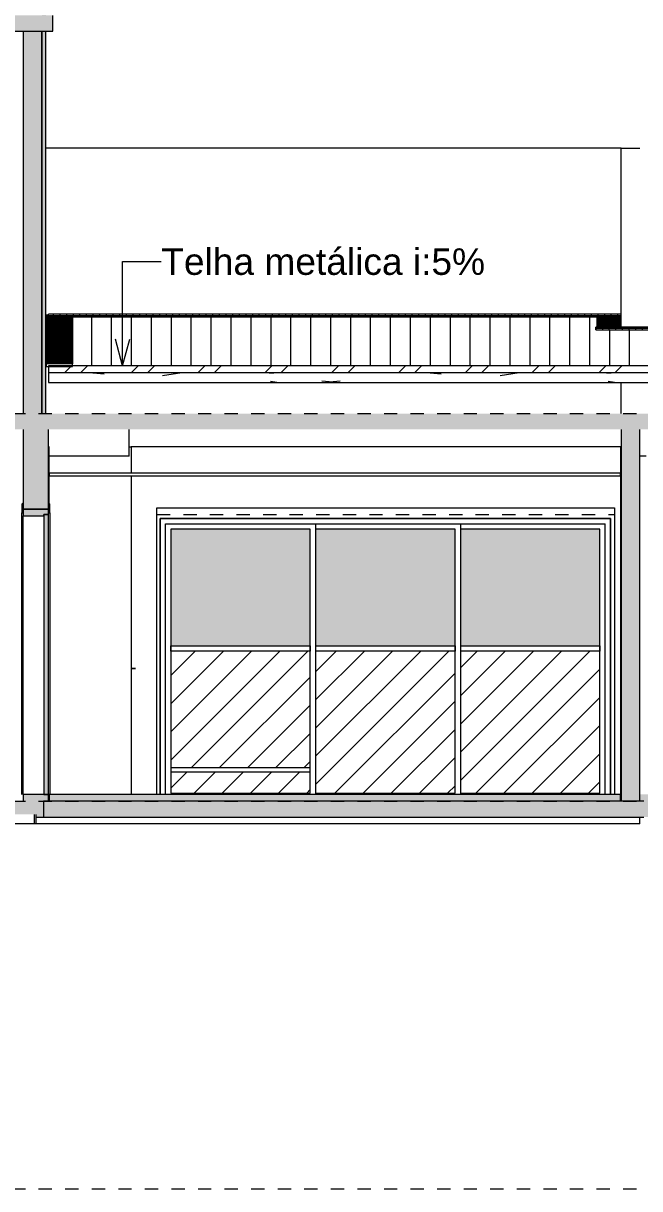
# Model space of a CAD drawing. Header units: metres. Extents: x -96 to 123, y 1 to 648.
# Drawn here: x 81.05 to 85.69, y 634.34 to 643.12 of the extents above; entities that cross this region are included whole.
import ezdxf

# ---------------------------------------------------------------- set-up
doc = ezdxf.new("R2010")
doc.units = ezdxf.units.M
doc.linetypes.add('_Tracejado longo', pattern=[0.014287500000000002, 0.009525, -0.0047625])
doc.linetypes.add('_Tracejado médio', pattern=[0.004, 0.003, -0.001])
for name, color, linetype, lineweight in [('A-ANNO-TEXT', 7, 'Continuous', 5), ('A-CLNG-SUSP', 7, 'Continuous', 5), ('A-DETL', 7, 'Continuous', 5), ('A-DETL-GENF', 7, 'Continuous', 5), ('A-DOOR', 7, 'Continuous', 5), ('A-DOOR-FRAM', 7, 'Continuous', 5), ('A-FLOR-LEVL', 7, 'Continuous', 5), ('A-FLOR-OTLN', 7, 'Continuous', 5), ('A-ROOF', 7, 'Continuous', 5), ('A-ROOF-OTLN', 7, 'Continuous', 5), ('A-ROOF-PATT', 7, 'Continuous', 20), ('A-WALL', 7, 'Continuous', 5), ('A-WALL-PATT', 7, 'Continuous', 20), ('I-WALL', 7, 'Continuous', 5)]:
    doc.layers.add(name, color=color, linetype=linetype, lineweight=lineweight)
doc.styles.add('Arial_1', font='arial.ttf', dxfattribs={"height": 0.1999999999999998})
pattern_1 = [(45, (-24.57, 320.824), (-0.1060660171779821, 0.1060660171779821), [])]

# ---------------------------------------------------------------- blocks, each defined once
blk = doc.blocks.new('Porta de correr multifolhas - abertura lateral-VP - 345 x 221-2944973-Section 3')
at = {"layer": 'A-DOOR', "true_color": 0xe6e6e6}
for points in [[(-17.40018179182629, 638.4300000000004), (-16.45434871800803, 638.4300000000004), (-16.45434871800802, 639.3100000000004), (-17.50434871800803, 639.3100000000004), (-17.50434871800803, 638.4300000000004), (-17.42124429182629, 638.4300000000004)], [(-15.36434871800803, 638.4300000000004), (-15.36434871800803, 639.3100000000004), (-16.41434871800804, 639.3100000000004), (-16.41434871800804, 638.4300000000004), (-15.79079942105342, 638.4300000000004)], [(-14.91294142544165, 638.4300000000004), (-14.27434871800804, 638.4300000000004), (-14.27434871800804, 639.3100000000004), (-15.32434871800803, 639.3100000000004), (-15.32434871800803, 638.4300000000004)]]:
    blk.add_hatch(color=254, dxfattribs=at).paths.add_polyline_path(points)
at = {"layer": 'A-DOOR', "true_color": 0x808080}
h = blk.add_hatch(dxfattribs=at)
h.set_pattern_fill('FP_14', color=8, style=0, pattern_type=2)
h.set_pattern_definition(pattern_1)
h.paths.add_polyline_path([(-17.39124429182629, 637.3200000000004), (-16.45434871800803, 637.3200000000004), (-16.45434871800803, 637.4800000000004), (-17.50268205134136, 637.4806151444797), (-17.50268205134136, 637.5100000000004), (-16.45434871800803, 637.5100000000004), (-16.45434871800803, 638.3900000000003), (-17.50434871800803, 638.3900000000003), (-17.50434871800803, 637.3200000000004), (-17.40624429182629, 637.3200000000004)])
h = blk.add_hatch(dxfattribs=at)
h.set_pattern_fill('FP_14', color=8, style=0, pattern_type=2)
h.set_pattern_definition(pattern_1)
h.paths.add_polyline_path([(-15.79079942105342, 637.3200000000004), (-15.36434871800803, 637.3200000000004), (-15.36434871800803, 638.3900000000003), (-16.41434871800804, 638.3900000000003), (-16.41434871800804, 637.3200000000004)])
h = blk.add_hatch(dxfattribs=at)
h.set_pattern_fill('FP_14', color=8, style=0, pattern_type=2)
h.set_pattern_definition(pattern_1)
h.paths.add_polyline_path([(-14.91294142544165, 637.3200000000004), (-14.27434871800804, 637.3200000000004), (-14.27434871800804, 638.3900000000003), (-15.32434871800803, 638.3900000000003), (-15.32434871800803, 637.3200000000004)])
at = {"layer": 'A-DOOR', "linetype": '_Tracejado médio'}
blk.add_line((-17.609359430573, 639.4199999999979), (-14.16434871800804, 639.4199999999979), dxfattribs=at)
at = {"layer": 'A-DOOR'}
for p, q in [((-17.50434871800804, 639.31), (-17.50434871800804, 637.3199999999999)), ((-16.45434871800804, 639.31), (-17.50434871800804, 639.31)), ((-16.45434871800804, 637.3199999999999), (-16.45434871800804, 639.31)), ((-16.41434871800804, 639.3499999999999), (-16.41434871800804, 637.31)), ((-15.36434871800804, 639.31), (-16.41434871800804, 639.31)), ((-15.36434871800804, 637.3199999999999), (-15.36434871800804, 639.31)), ((-15.32434871800804, 639.3499999999999), (-15.32434871800804, 637.31)), ((-14.27434871800804, 639.31), (-15.32434871800804, 639.31)), ((-14.27434871800804, 637.3199999999999), (-14.27434871800804, 639.31)), ((-17.50434871800804, 638.43), (-16.45434871800805, 638.43)), ((-17.50434871800804, 638.39), (-17.50434871800804, 638.43)), ((-16.45434871800805, 638.43), (-16.45434871800805, 638.39)), ((-16.41434871800804, 638.43), (-15.36434871800805, 638.43)), ((-15.36434871800805, 638.43), (-15.36434871800805, 638.39)), ((-15.32434871800804, 638.43), (-14.27434871800805, 638.43)), ((-14.27434871800805, 638.43), (-14.27434871800805, 638.39)), ((-16.45434871800805, 638.39), (-17.50434871800804, 638.39)), ((-15.36434871800805, 638.39), (-16.41434871800804, 638.39)), ((-14.27434871800805, 638.39), (-15.32434871800804, 638.39)), ((-17.50434871800804, 637.3199999999999), (-16.45434871800804, 637.3199999999999)), ((-16.41434871800804, 637.3199999999999), (-15.36434871800804, 637.3199999999999)), ((-15.32434871800804, 637.3199999999999), (-14.27434871800804, 637.3199999999999))]:
    blk.add_line(p, q, dxfattribs=at)
at = {"layer": 'A-DOOR-FRAM'}
for p, q in [((-17.58434871800804, 639.3899999999979), (-17.58434871800804, 637.31)), ((-14.19434871800804, 639.3899999999979), (-17.58434871800804, 639.3899999999979)), ((-14.19434871800804, 637.31), (-14.19434871800804, 639.3899999999979)), ((-17.54434871800804, 637.31), (-17.54434871800804, 639.349999999998)), ((-17.54434871800804, 639.349999999998), (-14.23434871800804, 639.349999999998)), ((-14.23434871800804, 637.31), (-14.23434871800804, 639.349999999998)), ((-16.45434871800804, 637.5099999999999), (-17.50268205134137, 637.5099999999999)), ((-17.50268205134137, 637.5099999999999), (-17.50268205134137, 637.4799999999999)), ((-17.50268205134137, 637.4799999999999), (-16.45434871800804, 637.4799999999999))]:
    blk.add_line(p, q, dxfattribs=at)
blk = doc.blocks.new('Porta Abrir Madeira - 82 x 210-2163930-Section 3')
at = {"layer": 'A-DOOR', "true_color": 0x808080}
for points in [[(-18.51935041640223, 604.37), (-18.45935041640439, 604.37), (-18.45935041640439, 604.38), (-18.42435041640443, 604.38), (-18.42437340788874, 604.4199999999998), (-18.61435041640439, 604.4199999999998), (-18.61435041640439, 604.3700000000001)], [(-18.42420736767669, 604.393), (-18.41435041640438, 604.393), (-18.41435041640438, 604.4569999999999), (-18.41935041640268, 604.4619999999983), (-18.41935041640268, 604.4569999999999), (-18.42435041640268, 604.4569999999999), (-18.42435041640443, 604.393)], [(-18.45935041640439, 602.27), (-18.42435041640443, 602.27), (-18.42437340788874, 604.38), (-18.45935041640439, 604.38), (-18.45935041640439, 602.4490879156785)]]:
    blk.add_hatch(color=8, dxfattribs=at).paths.add_polyline_path(points)
at = {"layer": 'A-DOOR-FRAM', "true_color": 0x808080}
blk.add_hatch(color=8, dxfattribs=at).paths.add_polyline_path([(-18.61454732994841, 604.393), (-18.61435049736922, 604.3930005181688), (-18.61438895890768, 604.463), (-18.61935049736922, 604.4619999190361), (-18.62435041640535, 604.457), (-18.62435041640535, 604.393), (-18.61935049736922, 604.393)])
at = {"layer": 'A-DOOR'}
for p, q in [((-18.61835041640536, 604.4629999999995), (-18.62435041640536, 604.4569999999995)), ((-18.62435041640536, 604.4569999999995), (-18.62435041640536, 604.3929999999996)), ((-18.61435041640535, 604.4629999999995), (-18.61835041640536, 604.4629999999995)), ((-18.61435041640536, 604.3929999999996), (-18.61435041640535, 604.4629999999995)), ((-18.42035041640439, 604.4629999999995), (-18.42435041640439, 604.4629999999995)), ((-18.42435041640439, 604.4629999999995), (-18.4243504164044, 604.3929999999996)), ((-18.4143504164044, 604.4569999999995), (-18.42035041640439, 604.4629999999995)), ((-18.4143504164044, 604.3929999999996), (-18.4143504164044, 604.4569999999995)), ((-18.62435041640536, 604.3929999999996), (-18.61435041640536, 604.3929999999996)), ((-18.62435041640536, 602.2699999999995), (-18.62435041640536, 604.3929999999996)), ((-18.42435041640439, 604.3799999999995), (-18.4593504164044, 604.3799999999995)), ((-18.4593504164044, 604.3799999999995), (-18.4593504164044, 602.2699999999995)), ((-18.4243504164044, 604.3929999999996), (-18.4143504164044, 604.3929999999996)), ((-18.42435041640439, 602.2699999999995), (-18.42435041640439, 604.3799999999995)), ((-18.4143504164044, 604.3929999999996), (-18.4143504164044, 602.2699999999995)), ((-18.4593504164044, 602.2699999999995), (-18.42435041640439, 602.2699999999995))]:
    blk.add_line(p, q, dxfattribs=at)
at = {"layer": 'A-DOOR-FRAM'}
for p, q in [((-18.4243504164044, 604.4199999999996), (-18.61435041640534, 604.4199999999996)), ((-18.61435041640534, 604.4199999999996), (-18.61435041640534, 604.3699999999995)), ((-18.4243504164044, 604.3799999999995), (-18.4243504164044, 604.4199999999996)), ((-18.61435041640534, 604.3699999999995), (-18.4593504164044, 604.3699999999995)), ((-18.61435041640534, 602.2699999999995), (-18.61435041640534, 604.3699999999995)), ((-18.4593504164044, 604.3699999999995), (-18.4593504164044, 604.3799999999995)), ((-18.4593504164044, 604.3799999999995), (-18.4243504164044, 604.3799999999995))]:
    blk.add_line(p, q, dxfattribs=at)
blk = doc.blocks.new('LUC-ARQ-001-MOD-TOR_rvt-5-Section 3')
at = {"layer": 'A-FLOR-OTLN', "true_color": 0x808080}
h = blk.add_hatch(color=8, dxfattribs=at)
h.paths.add_polyline_path([(-11.16021716077306, 637.1400000000003), (-9.854348893915708, 637.1400000000003), (-9.854348893915708, 637.2600000000003), (-13.94324198650502, 637.2600000000003), (-13.94324198650502, 637.1400000000003), (-11.40150944299457, 637.1400000000003)])
h.paths.add_polyline_path([(-18.51929234810745, 637.1400000000003), (-18.4633095843997, 637.1400000000003), (-18.4633095843997, 637.1600000000009), (-18.51929234810745, 637.1600000000009)])
h = blk.add_hatch(color=8, dxfattribs=at)
h.paths.add_polyline_path([(-15.36434871800803, 637.2600000000003), (-14.11934879688759, 637.2600000000003), (-14.11934879688759, 637.3100000000005), (-18.41935049736955, 637.3100000000005), (-18.41935041640225, 637.2600000000003), (-15.79079942105342, 637.2600000000003)])
h.paths.add_polyline_path([(-11.11032394764548, 637.2600000000003), (-10.96929224738607, 637.2600000844382), (-10.96929224738607, 637.3100000000005), (-13.96934879684934, 637.3100000000005), (-13.96934879684934, 637.2600000000003), (-11.20032394764545, 637.2600000000003)])
at = {"layer": 'A-ROOF-PATT', "lineweight": 5, "true_color": 0xc5c5c5}
h = blk.add_hatch(dxfattribs=at)
h.set_pattern_fill('FP_28', color=9, style=0, pattern_type=2)
h.set_pattern_definition([(0, (-18.343, 640.722), (0, 0.0025), []), (90, (-18.343, 640.722), (-0.05, 3.061616997868383e-18), [])])
h.paths.add_polyline_path([(-18.42437340788874, 640.5551091033126), (-18.24334636312739, 640.5551091033126), (-18.24334636312739, 640.9149469448411), (-18.42434636312739, 640.9149469448411), (-18.42437340788874, 640.9239969448411), (-18.44334636312743, 640.9239969448411), (-18.44334636312744, 640.5551091033126)])
h = blk.add_hatch(dxfattribs=at)
h.set_pattern_fill('FP_26', color=9, style=0, pattern_type=2)
h.set_pattern_definition([(0, (-16.269, 640.919), (0, 0.05), []), (90, (-16.269, 640.919), (-0.05, 3.061616997868383e-18), [])])
h.paths.add_polyline_path([(-16.88234733656759, 640.9089782065452), (-14.29528668737308, 640.9089782065452), (-14.29528668737308, 640.9199531909399), (-14.11428668737309, 640.9199531909399), (-14.11428668737309, 640.9289782065453), (-18.42434636312739, 640.9289782065453), (-18.42434636312739, 640.9149469448411), (-18.24334636312739, 640.9149469448411), (-18.24334636312739, 640.9089782065452), (-17.54651541227696, 640.9089782065452)])
at = {"layer": 'A-ROOF-PATT', "lineweight": 5, "true_color": 0x808080}
h = blk.add_hatch(dxfattribs=at)
h.set_pattern_fill('FP_20', color=8, style=0, pattern_type=2)
h.set_pattern_definition([(90, (-0.03105, 639.684), (-0.15, 9.184850993605149e-18), [])])
h.paths.add_polyline_path([(-12.27936743860634, 640.5400903650166), (-10.07533934015588, 640.5400903650166), (-10.07533934015588, 640.6085159721752), (-9.894339340155872, 640.6085159721752), (-9.894339340155872, 640.8118307552551), (-14.30429226384443, 640.8118307552551), (-14.30429226384443, 640.8318307552552), (-14.29528668737309, 640.8318557396499), (-14.29528668737308, 640.9089782065452), (-18.24334636312739, 640.9089782065452), (-18.24334636312739, 640.5400903650166), (-13.97428668737308, 640.5400903650166)])
at = {"layer": 'A-ROOF-PATT', "lineweight": 5, "true_color": 0xc5c5c5}
h = blk.add_hatch(dxfattribs=at)
h.set_pattern_fill('FP_25', color=9, style=0, pattern_type=2)
h.set_pattern_definition([(0, (-14.195, 640.88), (0, 0.0025), []), (90, (-14.195, 640.88), (-0.05, 3.061616997868383e-18), [])])
h.paths.add_polyline_path([(-14.1142866873731, 640.8318557396499), (-14.11428668737309, 640.9199531909399), (-14.29528668737308, 640.9199531909399), (-14.29528668737308, 640.8318557396499)])
h.paths.add_polyline_path([(-14.11428668737309, 640.9289782065453), (-14.11428668737309, 640.9290031909397), (-14.29528668737308, 640.9289782065453)])
h = blk.add_hatch(dxfattribs=at)
h.set_pattern_fill('FP_23', color=9, style=0, pattern_type=2)
h.set_pattern_definition([(0, (-10.434, 640.822), (0, 0.05), []), (90, (-10.434, 640.822), (-0.05, 3.061616997868383e-18), [])])
h.paths.add_polyline_path([(-10.4658442413875, 640.8118307552551), (-9.894339340155872, 640.8118307552551), (-9.894339340155872, 640.8318307552552), (-14.30429226384443, 640.8318307552552), (-14.30429226384443, 640.8118307552551), (-10.5236514473828, 640.8118307552551)])
h = blk.add_hatch(dxfattribs=at)
h.set_pattern_fill('FP_24', color=9, style=0, pattern_type=2)
h.set_pattern_definition([(0, (-14.195, 640.822), (0, 0.05), []), (90, (-14.195, 640.822), (-0.05, 3.061616997868383e-18), [])])
h.paths.add_polyline_path([(-14.1142866873731, 640.8318307552552), (-14.1142866873731, 640.8318557396499), (-14.29528668737308, 640.8318307552552)])
at = {"layer": 'A-ROOF-PATT', "lineweight": 5, "true_color": 0x808080}
h = blk.add_hatch(dxfattribs=at)
h.set_pattern_fill('FP_16', color=8, style=0, pattern_type=2)
h.set_pattern_definition([(45, (-24.57, 320.824), (-0.2514471713899363, 0.2514471713899363), []), (45, (-24.57, 321.205), (-0.2514471713899363, 0.2514471713899363), [])])
h.paths.add_polyline_path([(-10.5236514473828, 640.4900279040304), (-9.894339340155872, 640.4900279040304), (-9.894339340155872, 640.5400903650166), (-18.4243463631274, 640.5400903650166), (-18.4243463631274, 640.4900279040304), (-10.79431723244634, 640.4900279040304)])
h = blk.add_hatch(dxfattribs=at)
h.set_pattern_fill('FP_19', color=8, style=0, pattern_type=2)
h.set_pattern_definition([(349.695, (-23.782, 322.78), (15.24044041733162, -2.540116568558405), [0.28398, -28.114]), (0, (-23.503, 322.729), (2.54, 2.54), [0.2794, -2.261]), (18.435, (-23.224, 322.729), (5.080443449832251, 2.540154664869163), [0.24096, -7.791]), (172.875, (-22.995, 322.806), (17.78024969166948, -2.540027835356799), [0.20478, -20.273]), (174.806, (-23.198, 322.831), (25.40036940171994, -2.539840911901678), [0.28055, -27.775]), (194.036, (-23.478, 322.856), (-7.620470430898959, -2.540082024934359), [0.31418, -10.159]), (9.461999999999998, (-23.579, 322.78), (12.70023554278596, 2.539961980553278), [0.1545, -15.296]), (353.66, (-23.427, 322.806), (-20.31979580829089, 2.53991231332179), [0.23001, -22.771]), (185.711, (-23.198, 322.78), (-22.85969373054935, -2.540134062029572), [0.25527, -25.271]), (168.69, (-23.452, 322.755), (10.16016012444809, -2.54003951592783), [0.12951, -12.822]), (354.806, (-24.011, 322.755), (-25.40036940171994, 2.539840911901665), [0.28055, -27.775]), (348.69, (-23.732, 322.729), (-10.16016012444809, 2.540039515927828), [0.25903, -12.692]), (0, (-23.478, 322.679), (2.54, 2.54), [0.3048, -2.235]), (20.556, (-23.173, 322.679), (12.69992353580125, 5.079954978462066), [0.21702, -21.485]), (3.814, (-22.97, 322.755), (35.55980514303076, 2.539942060615395), [0.38185, -37.803]), (354.806, (-22.589, 322.78), (-25.40036940171994, 2.539840911901665), [0.28055, -27.775]), (0, (-22.309, 322.755), (2.54, 2.54), [0.2794, -2.261]), (5.194, (-24.57, 322.755), (25.40036940171994, 2.539840911901665), [0.28055, -27.775]), (354.806, (-24.29, 322.78), (-25.40036940171994, 2.539840911901665), [0.28055, -27.775]), (0, (-24.57, 322.806), (2.54, 2.54), [0.1524, -2.388]), (5.194, (-24.417, 322.806), (25.40036940171994, 2.539840911901665), [0.28055, -27.775]), (0, (-24.138, 322.831), (2.54, 2.54), [0.254, -2.286]), (10.305, (-23.884, 322.831), (-15.24044041733162, -2.540116568558405), [0.28398, -28.114]), (5.194, (-23.605, 322.882), (25.40036940171994, 2.539840911901665), [0.28055, -27.775]), (354.806, (-23.325, 322.907), (-25.40036940171994, 2.539840911901665), [0.28055, -27.775]), (354.806, (-23.046, 322.882), (-25.40036940171994, 2.539840911901665), [0.28055, -27.775]), (351.8699999999999, (-22.766, 322.856), (-15.23996445118063, 2.539966801131608), [0.3592099999999999, -17.601]), (0, (-22.411, 322.806), (2.54, 2.54), [0.381, -2.159]), (347.4710000000001, (-22.512, 321.282), (12.70040205855212, -2.540135587153788), [0.23418, -23.183]), (354.289, (-22.284, 321.231), (-22.85969373054935, 2.540134062029574), [0.25527, -25.271]), (8.130000000000003, (-22.512, 321.282), (15.23996445118063, 2.539966801131608), [0.17961, -17.781]), (9.461999999999998, (-22.335, 321.307), (12.70023554278596, 2.539961980553278), [0.309, -15.141]), (0, (-24.57, 321.358), (2.54, 2.54), [0.3048, -2.235]), (350.538, (-24.265, 321.358), (-12.70023554278596, 2.539961980553278), [0.1545, -15.296]), (201.801, (-24.113, 321.332), (7.619718099840113, 2.539821385032609), [0.13678, -13.542]), (192.995, (-24.24, 321.282), (22.86009340547781, 5.080183366496719), [0.33888, -33.549]), (352.875, (-22.233, 321.282), (-17.78024969166948, 2.5400278353568), [0.20478, -20.273]), (7.125, (-22.233, 321.282), (17.78024969166948, 2.5400278353568), [0.20478, -20.273]), (0, (-24.57, 321.307), (2.54, 2.54), [0.2032, -2.337]), (194.036, (-24.367, 321.307), (-7.620470430898959, -2.540082024934359), [0.20945, -10.263]), (356.634, (-24.011, 321.383), (-40.63999623221964, 2.539667885309712), [0.43255, -42.822]), (357.7090000000001, (-23.579, 321.358), (-60.96017325042619, 2.54042370253943), [0.6355099999999999, -62.91499999999999]), (3.18, (-22.944, 321.332), (43.17958141535367, 2.5401013339912), [0.45791, -45.333]), (9.461999999999998, (-22.487, 321.358), (12.70023554278596, 2.539961980553278), [0.46351, -14.987]), (10.305, (-24.57, 321.129), (-15.24044041733162, -2.540116568558405), [0.28398, -28.114]), (15.945, (-24.29, 321.18), (-10.16013891227451, -2.539960136160663), [0.36983, -18.122]), (0, (-23.935, 321.282), (2.54, 2.54), [0.3302, -2.21]), (351.8699999999999, (-23.605, 321.282), (-15.23996445118063, 2.539966801131608), [0.3592099999999999, -17.601]), (3.576, (-23.249, 321.231), (38.09977126368898, 2.539761580971597), [0.4071899999999999, -40.31199999999999]), (351.2540000000001, (-22.843, 321.256), (17.77953827401086, -2.539880161559363), [0.33408, -33.07399999999999]), (345.964, (-22.512, 321.205), (-7.620470430898959, 2.540082024934361), [0.31418, -10.159]), (0, (-22.208, 321.129), (2.54, 2.54), [0.1778, -2.362]), (174.806, (-24.011, 321.383), (25.40036940171994, -2.539840911901678), [0.5611, -27.494]), (355.236, (-24.57, 321.536), (-27.93956203410608, 2.540134013637513), [0.6117100000000001, -29.974]), (0, (-23.96, 321.485), (2.54, 2.54), [0.5842, -1.956]), (4.086, (-23.376, 321.485), (33.01992919426251, 2.540219507599765), [0.71301, -34.938]), (0, (-22.665, 321.536), (2.54, 2.54), [0.635, -1.905]), (7.125, (-24.57, 321.002), (17.78024969166948, 2.5400278353568), [0.61434, -19.864]), (6.340000000000001, (-23.96, 321.078), (20.31979580829089, 2.53991231332179), [0.46001, -22.541]), (357.51, (-23.503, 321.129), (-55.88039113569746, 2.540453351345923), [0.58475, -57.89]), (353.48, (-22.919, 321.104), (-66.03985193743205, 7.620212496515688), [0.89479, -88.584]), (3.012999999999999, (-24.57, 322.653), (45.71968438042779, 2.540154011879473), [0.48327, -47.84399999999999]), (351.8699999999999, (-24.087, 322.679), (-15.23996445118063, 2.539966801131608), [0.5388199999999999, -17.422]), (357.614, (-23.554, 322.602), (-58.41990195404583, 2.540051500909486), [0.6101300000000001, -60.403]), (10.62, (-22.944, 322.577), (-27.94032833961249, -5.080236375952146), [0.41348, -40.935]), (0, (-22.538, 322.653), (2.54, 2.54), [0.508, -2.032]), (356.82, (-24.57, 322.958), (-43.17958141535367, 2.5401013339912), [0.45791, -45.33299999999999]), (6.008999999999999, (-24.113, 322.933), (-25.39966429747349, -2.539961668638054), [0.48527, -48.041]), (6.709999999999999, (-23.63, 322.983), (-22.85979473759638, -2.540040186111426), [0.43478, -43.043]), (354.289, (-23.198, 323.034), (-22.85969373054935, 2.540134062029574), [0.51053, -25.016]), (347.905, (-22.69, 322.983), (-22.86000713166963, 5.080101741108512), [0.36367, -36.004]), (9.461999999999998, (-22.335, 322.907), (12.70023554278596, 2.539961980553278), [0.309, -15.141]), (3.814, (-24.57, 322.475), (35.55980514303076, 2.539942060615395), [0.38185, -37.803]), (347.196, (-24.189, 322.501), (-33.0203874983282, 7.619923078132168), [0.57305, -56.732]), (0, (-23.63, 322.374), (2.54, 2.54), [0.635, -1.905]), (5.440000000000001, (-22.995, 322.374), (-27.94005616539315, -2.539839570283184), [0.5358099999999999, -53.046]), (6.709999999999999, (-22.462, 322.425), (-22.85979473759638, -2.540040186111426), [0.43478, -43.043]), (0, (-24.57, 323.136), (2.54, 2.54), [0.4318, -2.108]), (8.130000000000003, (-24.138, 323.136), (15.23996445118063, 2.539966801131608), [0.71842, -17.242]), (357.614, (-23.427, 323.237), (-58.41990195404583, 2.540051500909486), [0.6101300000000001, -60.403]), (354.473, (-22.817, 323.212), (53.33975220311807, -5.079473034918191), [0.79108, -78.317]), (6.842999999999999, (-24.57, 320.824), (-43.18029846326252, -5.08020525155908), [0.63956, -63.316]), (0, (-23.935, 320.901), (2.54, 2.54), [0.7112, -1.829]), (356.348, (-23.224, 320.901), (-78.74033691673608, 5.079711279569762), [1.196, -118.427]), (0, (-24.57, 321.713), (2.54, 2.54), [0.6096, -1.93]), (4.763999999999999, (-23.96, 321.713), (27.93956203410608, 2.540134013637513), [0.6117100000000001, -29.974]), (358.152, (-23.351, 321.764), (-76.19970535879881, 2.540506485791339), [0.78781, -77.993]), (357.274, (-22.563, 321.739), (-50.79969705370382, 2.539713709124643), [0.534, -52.86600000000001]), (354.806, (-24.57, 322.12), (-25.40036940171994, 2.539840911901665), [0.5611, -27.494]), (0, (-24.011, 322.069), (2.54, 2.54), [0.8128, -1.727]), (1.909, (-23.198, 322.069), (73.6602750803838, 2.539813305459738), [0.76242, -75.48]), (3.576, (-22.436, 322.094), (38.09977126368898, 2.539761580971597), [0.4071899999999999, -40.31199999999999])])
h.paths.add_polyline_path([(-10.96431723244636, 640.414934212551), (-9.894339340155872, 640.414934212551), (-9.894339340155872, 640.4900279040304), (-18.4243463631274, 640.4900279040304), (-18.4243463631274, 640.414934212551), (-10.98948026613174, 640.414934212551)])
at = {"layer": 'A-WALL', "true_color": 0xffbb77}
h = blk.add_hatch(color=31, dxfattribs=at)
h.paths.add_polyline_path([(-18.44429226714021, 640.1800000000004), (-18.44429226714021, 643.0600000000004), (-18.47429226714021, 643.0600000000004), (-18.4742922671402, 640.1800000000004), (-18.46993292955053, 640.1800000000004)])
h.paths.add_polyline_path([(-18.47429226714021, 643.1800000000005), (-18.44429226714021, 643.1807826086824), (-18.44429226714021, 647.8300000000003), (-18.47429226714021, 647.8300000000003), (-18.47429226714021, 643.9403293852514)])
for points in [[(-18.42365233947917, 639.4970000000004), (-18.41935041640252, 639.4970000000004), (-18.41935041640224, 639.9300000000003), (-18.42435041640224, 639.9300000000003), (-18.42435041640224, 639.4970000000004)], [(-14.11434871800803, 637.2600000000003), (-14.11434884870552, 637.2600034798205), (-14.11434871800805, 639.8600000000002), (-14.11934871592026, 639.8600000000002), (-14.11934871592026, 637.2600000000003), (-14.11684871800804, 637.2600000000003)], [(-18.41935049736955, 637.2600000000003), (-18.4194465702484, 637.3100000000005), (-18.42435041640224, 637.3100000000005), (-18.42435041640224, 637.2600000000003)]]:
    blk.add_hatch(color=31, dxfattribs=at).paths.add_polyline_path(points)
at = {"layer": 'A-WALL-PATT', "lineweight": 5, "true_color": 0xffbb77}
for points in [[(-18.6142922671404, 640.1800000000004), (-18.4743504164025, 640.1800000000004), (-18.4743504164025, 643.0600000000004), (-18.61435041640251, 643.0600000000004), (-18.61435041640225, 640.1800000000004)], [(-14.11434871588141, 637.2600000000003), (-13.97434871591897, 637.2600000000003), (-13.97434871591897, 640.0600000000004), (-14.11434871588141, 640.0600000000004), (-14.11434871588141, 637.4806151444797)]]:
    blk.add_hatch(color=31, dxfattribs=at).paths.add_polyline_path(points)
h = blk.add_hatch(color=31, dxfattribs=at)
h.paths.add_polyline_path([(-18.45935041640226, 637.2600000000003), (-18.42435041640224, 637.2600000000003), (-18.42437340788874, 637.3100000000005), (-18.61435041640225, 637.3100000000005), (-18.6142922671404, 637.2600000000003), (-18.4633095843997, 637.2600000000003)])
h.paths.add_polyline_path([(-18.42435041640224, 639.4600000000005), (-18.42437340788874, 640.0600000000004), (-18.61435041640225, 640.0600000000004), (-18.61435041640225, 639.4600000000005), (-18.42437340788874, 639.4600000000005)])
at = {"layer": 'A-CLNG-SUSP', "color": 8, "true_color": 0x808080}
for p, q in [((-14.1193487159206, 639.73), (-18.41935041640253, 639.73)), ((-18.41935041640253, 639.73), (-18.41935041640253, 639.7099999999999)), ((-14.1193487159206, 639.7099999999999), (-14.1193487159206, 639.73)), ((-18.41935041640253, 639.7099999999999), (-14.1193487159206, 639.7099999999999))]:
    blk.add_line(p, q, dxfattribs=at)
at = {"layer": 'A-DETL', "linetype": '_Tracejado médio'}
for p, q in [((-17.80373289548139, 638.2599999999999), (-17.7693736101701, 638.2599999999999)), ((-17.76937361017009, 638.2599999999999), (-17.8037328954814, 638.2599999999999))]:
    blk.add_line(p, q, dxfattribs=at)
at = {"layer": 'A-FLOR-OTLN', "lineweight": 20}
for p, q in [((-14.11934879688761, 637.31), (-18.41935049736956, 637.31)), ((-18.41935049736956, 637.31), (-18.41935049736956, 637.2599999999999)), ((-14.11934879688761, 637.2599999999999), (-14.11934879688761, 637.31)), ((-18.51929234810746, 637.1600000000003), (-18.51929234810746, 637.14)), ((-18.51929234810746, 637.14), (-18.46330958439977, 637.14)), ((-18.51929226713997, 637.1600000000003), (-18.51929226713997, 637.14)), ((-18.51929226713997, 637.14), (-18.46330958439977, 637.14))]:
    blk.add_line(p, q, dxfattribs=at)
at = {"layer": 'A-FLOR-OTLN'}
for p, q in [((-18.53200304817389, 637.0899999999999), (-23.10397712396176, 637.0899999999999)), ((-18.53200304817389, 637.16), (-18.53200304817389, 637.0899999999999)), ((-18.51929226714202, 637.0899999999999), (-18.53200304817389, 637.0899999999999)), ((-18.51929226714198, 637.14), (-18.51929226714198, 637.0899999999999)), ((-13.9742918326794, 637.0899999999999), (-18.51929226714198, 637.0899999999999)), ((-13.9742918326794, 637.0899999999999), (-13.9742918326794, 637.14))]:
    blk.add_line(p, q, dxfattribs=at)
at = {"layer": 'A-ROOF', "lineweight": 20}
for p, q in [((-9.894339340155897, 640.5400903650162), (-18.42434636312741, 640.5400903650162)), ((-18.42434636312741, 640.5400903650162), (-18.42434636312741, 640.49002790403)), ((-18.42434636312741, 640.49002790403), (-18.42434636312741, 640.4149342125505)), ((-18.42434636312741, 640.4149342125505), (-9.99434889391574, 640.4149342125505))]:
    blk.add_line(p, q, dxfattribs=at)
at = {"layer": 'A-ROOF'}
blk.add_line((-18.42434636312741, 640.49002790403), (-9.894339340155897, 640.49002790403), dxfattribs=at)
at = {"layer": 'A-ROOF-OTLN'}
for p, q in [((-18.44334636312745, 640.9239969448406), (-18.42437340788875, 640.9239969448406)), ((-18.44334636312745, 640.9239969448406), (-18.44334636312741, 640.5551091033121)), ((-18.42434636312745, 640.9149469448407), (-18.42434636312745, 640.9289782065448)), ((-14.1142866873731, 640.9289782065448), (-18.42434636312745, 640.9289782065448)), ((-18.24334636312745, 640.9149469448407), (-18.24334636312741, 640.5551091033121)), ((-18.24334636312745, 640.9089782065447), (-14.2952866873731, 640.9089782065447)), ((-14.29528668737309, 640.8318557396493), (-14.2952866873731, 640.9199531909394)), ((-14.30429226384445, 640.8118307552547), (-14.30429226384445, 640.8318307552547)), ((-9.894339340155897, 640.8318307552547), (-14.30429226384445, 640.8318307552547)), ((-14.30429226384445, 640.8118307552547), (-9.894339340155899, 640.8118307552547))]:
    blk.add_line(p, q, dxfattribs=at)
at = {"layer": 'A-ROOF-OTLN', "lineweight": 20}
for p, q in [((-18.24334636312741, 640.5551091033121), (-18.44334636312741, 640.5551091033121)), ((-18.44334636312741, 640.5551091033121), (-18.44334636312741, 640.5350841189174)), ((-18.44334636312741, 640.5350841189174), (-18.24334636312741, 640.5350841189174)), ((-18.24334636312741, 640.5350841189174), (-18.24334636312741, 640.5551091033121))]:
    blk.add_line(p, q, dxfattribs=at)
at = {"layer": 'A-WALL', "lineweight": 20}
for p, q in [((-18.61435041640252, 643.06), (-18.61435041640252, 640.18)), ((-18.47435041640252, 640.18), (-18.47435041640252, 643.06)), ((-18.47429226714021, 643.0600000000004), (-18.47429226714021, 640.18)), ((-18.44429226714021, 640.18), (-18.44429226714021, 643.0600000000004)), ((-18.61435041640225, 640.0600000000003), (-18.61435041640225, 639.4599999999999)), ((-18.42435041640225, 639.4599999999999), (-18.42435041640225, 640.0600000000003)), ((-14.11434871591899, 640.0600000000003), (-14.11434871591899, 637.2599999999999)), ((-13.97434871591899, 637.2599999999999), (-13.97434871591899, 640.0600000000004)), ((-18.42435041640225, 639.9299999999998), (-18.42435041640225, 639.497)), ((-18.41935041640225, 639.9299999999998), (-18.42435041640225, 639.9299999999998)), ((-18.41935041640225, 639.497), (-18.41935041640225, 639.9299999999998)), ((-14.11434871592028, 639.8599999999999), (-14.11934871592028, 639.8599999999999)), ((-14.11934871592028, 639.8599999999999), (-14.11934871592028, 637.2599999999999)), ((-14.11434871592028, 637.2599999999999), (-14.11434871592028, 639.8599999999999)), ((-18.61435041640225, 639.4599999999999), (-18.42435041640225, 639.4599999999999)), ((-18.42435041640225, 639.497), (-18.41935041640225, 639.497)), ((-18.42435041640225, 637.31), (-18.61435041640225, 637.31)), ((-18.61435041640225, 637.31), (-18.61435041640225, 637.2599999999999)), ((-18.42435041640225, 637.2599999999999), (-18.42435041640225, 637.31)), ((-18.42435041640225, 637.31), (-18.42435041640225, 637.2599999999999)), ((-18.41935041640225, 637.31), (-18.42435041640225, 637.31)), ((-18.41935041640225, 637.2599999999999), (-18.41935041640225, 637.31))]:
    blk.add_line(p, q, dxfattribs=at)
at = {"layer": 'A-WALL'}
for p, q in [((-18.47429226714022, 643.06), (-18.47435041640252, 641.38)), ((-14.1142866873731, 642.18), (-18.44429226714021, 642.18)), ((-14.11428668737309, 640.8318307552547), (-14.11428668737309, 642.18)), ((-14.11428668737309, 642.18), (-13.97428668737309, 642.18)), ((-14.11428668737309, 640.18), (-14.11428668737309, 640.4149342125505)), ((-17.81873289548139, 639.8599999999999), (-17.81873289548139, 639.9299999999998)), ((-17.81873289548139, 639.9299999999998), (-17.80373289548139, 639.9299999999998)), ((-17.80373289548139, 639.9299999999998), (-17.80373289548139, 639.73)), ((-14.11684871800806, 639.9299999999998), (-17.80373289548139, 639.9299999999998)), ((-14.11684871800806, 639.8599999999999), (-14.11684871800806, 639.9299999999998)), ((-17.81873289548139, 639.8599999999999), (-18.41935041640225, 639.8599999999999)), ((-13.92429216641878, 639.8599999999999), (-13.97434871588153, 639.8599999999999)), ((-17.80373289548139, 639.7099999999999), (-17.80373289548139, 637.3100000000001)), ((-17.609359430573, 639.47), (-14.16434152797276, 639.47)), ((-17.609359430573, 637.31), (-17.609359430573, 639.47)), ((-14.16434152797276, 639.47), (-14.16434152797276, 637.31)), ((-17.58434871800804, 637.3100000000001), (-17.58434871800804, 639.3899999999979)), ((-17.58434871800804, 639.3899999999979), (-14.19434871800804, 639.3899999999979)), ((-14.19434871800804, 639.3899999999979), (-14.19434871800804, 637.3100000000001))]:
    blk.add_line(p, q, dxfattribs=at)
at = {"layer": 'I-WALL'}
blk.add_line((-17.81873289548139, 639.9299999999998), (-17.81873289548139, 640.06), dxfattribs=at)
at = {"layer": 'A-DOOR', "lineweight": 5}
for name, p in [('Porta Abrir Madeira - 82 x 210-2163930-Section 3', (0, 35.04000000000042)), ('Porta de correr multifolhas - abertura lateral-VP - 345 x 221-2944973-Section 3', (0, 0))]:
    blk.add_blockref(name, p, dxfattribs=at)

msp = doc.modelspace()

# ---------------------------------------------------------------- hatches: boundary and pattern name
at = {"layer": 'A-DETL-GENF', "true_color": 0x808080}
for points in [[(68.53435903959101, 643.0600000000003), (81.27549520735704, 643.0600000000003), (81.27549520735704, 643.1800000000004), (68.53435903959101, 643.1800000000004), (68.53435903959101, 643.0926263115316)], [(79.48755199790497, 640.0600000000003), (89.81445778631503, 640.0600000000003), (89.81445778631503, 640.1800000000002), (76.5354982384379, 640.1800000000002), (76.5354982384379, 640.0600000000006), (78.95444831205407, 640.0600000000003)], [(81.20543107576177, 637.1400000000002), (85.72549867365645, 637.1400000000002), (85.72549867365645, 637.2600000000002), (81.20543107576177, 637.2600000000002), (81.20543107576177, 637.2321645967576)]]:
    msp.add_hatch(color=8, dxfattribs=at).paths.add_polyline_path(points)
h = msp.add_hatch(color=8, dxfattribs=at)
h.paths.add_polyline_path([(68.60383385886854, 637.1559874807433), (72.90444831205407, 637.1559874807433), (72.90444831205407, 637.2600000000002), (68.60383385886854, 637.2600000000002), (68.60383385886854, 637.1600000000003)])
h.paths.add_polyline_path([(80.80444847398846, 637.1600000000003), (81.20543107576177, 637.1600000000007), (81.20543107576177, 637.2600000000002), (76.4854982391941, 637.2600000000002), (76.4854982391941, 637.1600000000007), (80.77444847398846, 637.1600000000003)])

# ---------------------------------------------------------------- linework, layer by layer
at = {"layer": 'A-ANNO-TEXT'}
for p, q in [((81.80212522335347, 641.3246596740519), (82.09273965245862, 641.3246596740518)), ((81.80212522335347, 640.5406230586782), (81.80212522335347, 641.3246596740519)), ((81.80212522335347, 640.5406230586782), (81.74853538486725, 640.7406230586782)), ((81.80212522335347, 640.5406230586782), (81.8557150618397, 640.7406230586782))]:
    msp.add_line(p, q, dxfattribs=at)
at = {"layer": 'A-DETL', "lineweight": 9}
for p, q in [((81.27549520735704, 643.0600000000004), (81.27549520735704, 643.1800000000004)), ((68.53435903959101, 643.0600000000004), (81.27549520735704, 643.0600000000004)), ((85.72549867365643, 637.2600000000003), (81.2054310757617, 637.2600000000003)), ((81.2054310757617, 637.2600000000003), (81.2054310757617, 637.1400000000003)), ((81.2054310757617, 637.1400000000003), (85.72549867365643, 637.1400000000003))]:
    msp.add_line(p, q, dxfattribs=at)
at = {"layer": 'A-FLOR-LEVL', "color": 8, "linetype": '_Tracejado longo', "true_color": 0x808080}
for p, q in [((52.96968109591888, 640.1800000000004), (103.4160742016172, 640.1800000000004)), ((52.96968109591888, 637.2600000000003), (103.4160742016172, 637.2600000000003)), ((52.96968109591888, 634.3400000000003), (103.4160742016172, 634.3400000000003))]:
    msp.add_line(p, q, dxfattribs=at)

# ---------------------------------------------------------------- block references
at = {"lineweight": 5}
msp.add_blockref('LUC-ARQ-001-MOD-TOR_rvt-5-Section 3', (99.66874066016146, 0), dxfattribs=at)

# ---------------------------------------------------------------- texts
at = {"layer": 'A-ANNO-TEXT', "insert": (82.09273965245862, 641.4246596740518), "char_height": 0.2, "width": 3.03037875, "attachment_point": 1, "style": 'Arial_1'}
msp.add_mtext('Telha metálica i:5%', dxfattribs=at)

doc.saveas('drawing.dxf')
